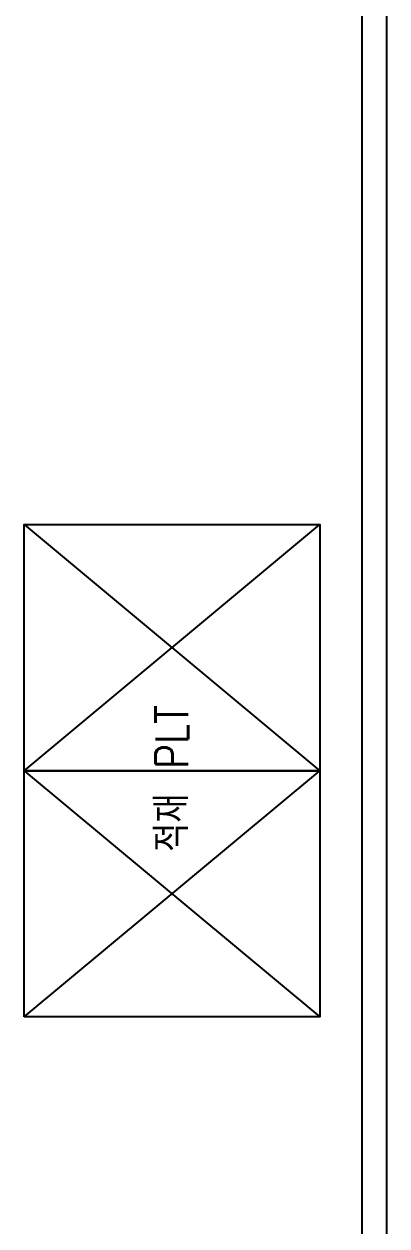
# Model space of a CAD drawing. Header units: millimetres. Extents: x 10462777 to 22643323, y 453826 to 1389191.
# Drawn here: x 11311908 to 11313381, y 600515 to 605399 of the extents above; entities that cross this region are included whole.
import ezdxf

# ---------------------------------------------------------------- set-up
doc = ezdxf.new("R2010")
doc.units = ezdxf.units.MM
doc.header["$LTSCALE"] = 200
doc.header["$MEASUREMENT"] = 0
doc.layers.get('0').update_dxf_attribs({"linetype": 'CONTINUOUS'})
doc.layers.add('TEXT', color=7, linetype='CONTINUOUS')
doc.styles.add('ABB', font='txt.shx ', dxfattribs={"width": 0.8, "bigfont": ' whgtxt.shx'})

msp = doc.modelspace()

# ---------------------------------------------------------------- linework, layer by layer
at = {"ltscale": 10}
for p, q in [((11313381.32522, 592736.68157), (11313381.32522, 605964.80627)), ((11313281.32522, 592778.10293), (11313281.32522, 605923.38492))]:
    msp.add_line(p, q, dxfattribs=at)
at = {"ltscale": 10, "elevation": 0}
for points in [[(11311908.40286, 602365.22814), (11311908.40286, 603365.22814), (11313108.40286, 603365.22814), (11313108.40286, 602365.22814), (11311908.40286, 602365.22814)], [(11311908.40286, 603365.22814), (11313108.40286, 602365.22814)], [(11311908.40286, 602365.22814), (11313108.40286, 603365.22814)], [(11311908.40286, 601365.22814), (11311908.40286, 602365.22814), (11313108.40286, 602365.22814), (11313108.40286, 601365.22814), (11311908.40286, 601365.22814)], [(11311908.40286, 602365.22814), (11313108.40286, 601365.22814)], [(11311908.40286, 601365.22814), (11313108.40286, 602365.22814)]]:
    msp.add_lwpolyline(points, dxfattribs=at)

# ---------------------------------------------------------------- texts
at = {"layer": 'TEXT', "lineweight": -3, "style": 'ABB', "width": 0.85}
msp.add_text('적재 PLT', height=132, rotation=90, dxfattribs=at).set_placement((11312574.44612, 602035.38875))

doc.saveas('drawing.dxf')
